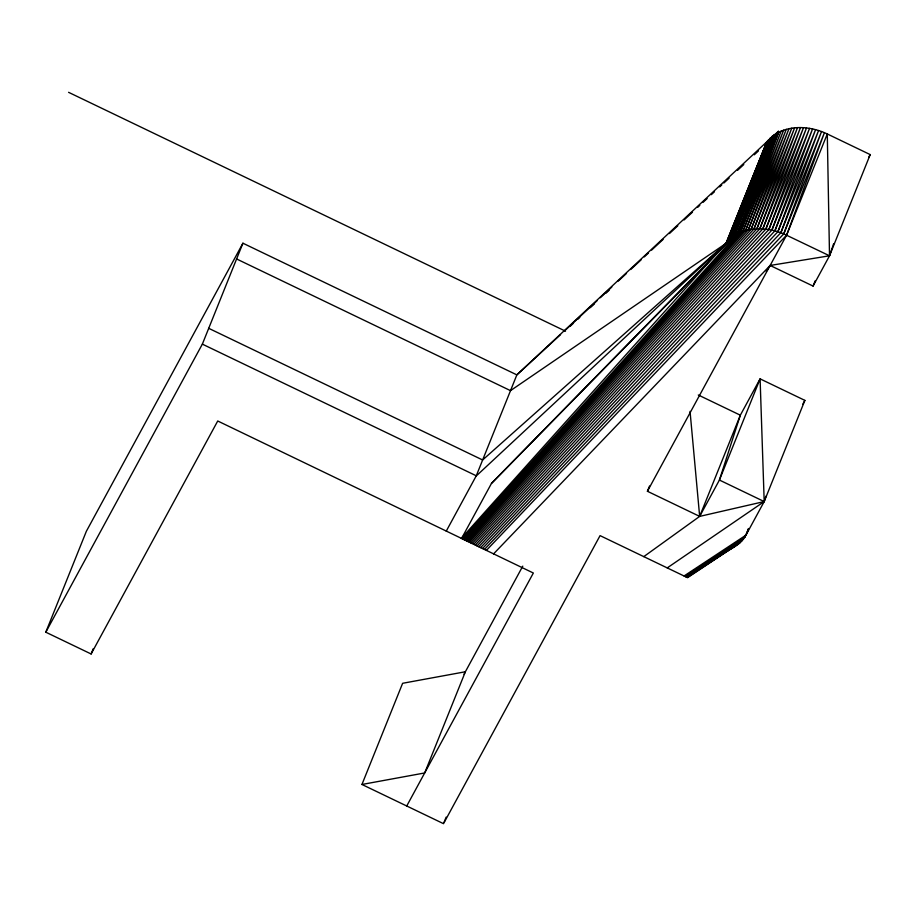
<?xml version="1.0" encoding="UTF-8"?>
<svg xmlns="http://www.w3.org/2000/svg" width="916" height="916" viewBox="0 0 916 916"><rect width="100%" height="100%" fill="white"/><g stroke="black" fill="none" stroke-linecap="round" stroke-linejoin="round"><path stroke-width="1.37" d="M493.564 553.894L770.138 265.457L813.065 286.078L829.518 255.793L870.2 154.598L827.285 133.965C812.217 126.786 793.645 124.816 778.36 132.442L738.056 233.42L778.371 131.297L775.165 134.286L737.678 233.626L462.34 538.883M725.953 551.421C733.762 547.722 741.834 543.154 745.945 535.162L764.196 501.567L765.994 496.163M833.64 243.748L829.518 255.793L770.138 265.457L766.234 271.388M477.007 545.936L771.89 230.122L809.538 128.366L768.856 229.55L475.312 545.112M478.77 546.783L774.902 230.843L812.561 128.938L771.89 230.122C760.658 227.752 748.475 228.302 738.056 233.42L778.726 132.236L740.46 232.321L463.061 539.226M480.602 547.654L777.902 231.714L815.583 129.66L774.902 230.843L771.89 230.122M482.469 548.558L780.856 232.721L818.572 130.519L777.902 231.714L774.902 230.843M484.392 549.474L783.764 233.878L821.526 131.538L780.856 232.721L777.902 231.714M472.118 543.577L762.81 228.874L800.492 127.576L759.811 228.771L470.652 542.879M473.675 544.333L765.833 229.137L803.492 127.69L762.81 228.874M768.856 229.55L806.504 127.954L765.833 229.137M469.267 542.203L756.856 228.817L794.619 127.839L753.937 229.023L467.973 541.585M759.811 228.771L797.527 127.633L756.856 228.817M753.937 229.023L791.756 128.194L751.086 229.378L466.771 541.013M465.683 540.486L748.292 229.893L786.26 129.362L745.59 230.557L464.698 540.016M751.086 229.378L788.974 128.709L748.292 229.893M745.59 230.557L783.649 130.175L742.968 231.37L463.828 539.593M742.968 231.37L781.13 131.137L740.46 232.321M461.538 538.494L491.468 483.419L737.689 232.492L778.36 132.442L772.28 136.335L767.139 141.522L728.025 240.874L461.309 538.379M734.495 235.469L774.295 134.835L516.853 374.873L476.171 476.057L725.953 243.416L766.635 142.232L726.468 242.706L734.495 235.469L775.165 134.286M744.719 537.2L745.773 534.555L744.719 537.2L685.065 576.462M745.945 535.162L748.567 528.555L745.945 535.162L684.057 575.981M406.727 806L533.352 573.015L217.733 420.994L91.119 653.978L45.8 632.2L86.367 531.269L242.923 243.209L516.853 374.873L560.546 334.615M45.8 632.2L202.356 344.13L242.923 243.209M91.119 653.978L93.249 648.665M361.946 784.474L402.628 683.29L465.374 671.76L424.692 772.955L361.946 784.474L443.516 823.679L600.072 535.62L687.561 577.675L730.991 548.764L711.709 560.558M444.042 822.362L446.161 817.106M726.468 242.706L767.139 141.522M774.295 134.835L733.613 236.03L491.468 483.419M737.689 232.492L778.371 131.297M643.788 556.63L699.664 516.395L740.334 415.2L760.097 378.858L804.878 400.384L764.196 501.567L699.664 516.395L647.417 491.274L649.524 486.018M486.339 550.413L786.604 235.16L827.285 133.965L829.518 255.793L783.764 233.878L824.434 132.683L786.604 235.16L647.417 491.274M813.065 286.078L815.171 280.823M446.241 531.143L476.274 475.793L202.356 344.13M464.034 674.21L522.773 566.134M868.883 157.025L870.2 154.598M802.851 404.116L804.878 400.384M564.703 330.779L597.175 300.643M600.312 297.723L611.831 287.029M618.117 281.201L626.498 273.415M630.689 269.533L641.154 259.812M644.303 256.892L648.494 252.999M651.631 250.079L663.15 239.385M669.436 233.557L677.817 225.771M684.103 219.943L692.473 212.169M697.717 207.302L699.813 205.356M702.95 202.436L707.141 198.554M711.331 194.661L714.469 191.742M719.713 186.887L721.797 184.94M723.892 182.994L729.136 178.139M737.517 170.353L743.792 164.525M754.269 154.804L758.459 150.911M570.336 326.119L573.485 323.211M577.675 319.329L579.771 317.394M590.259 307.684L594.461 303.803M605.991 293.143L609.14 290.223M731.747 548.421L740.071 542.707M667.237 567.897L764.196 501.567L760.097 378.858L719.415 480.041L699.664 516.395L690.046 411.376M685.901 576.874L743.334 539.135M686.576 577.195L741.777 540.978M687.172 577.481L730.991 548.764M780.856 232.721L783.764 233.878M68.585 92.321L565.504 331.168M698.29 394.991L740.334 415.2L719.415 480.041L764.196 501.567M236.591 258.965L510.51 390.64L725.953 243.416L482.629 459.981L208.711 328.317M772.28 136.335L733.613 236.03L728.025 240.874L768.696 139.679L729.731 239.133L770.413 137.95L731.609 237.519L772.28 136.335"/></g></svg>
